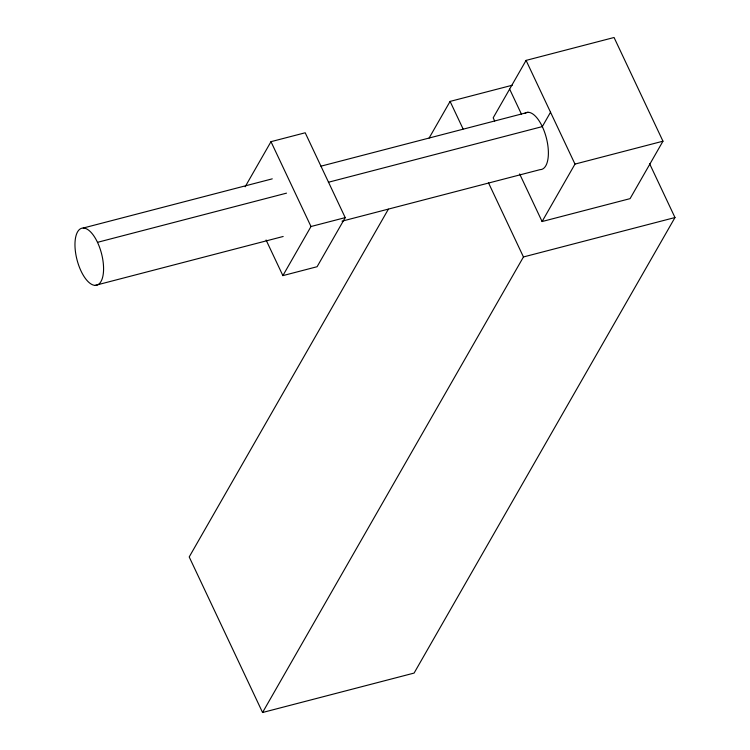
<?xml version="1.0" encoding="UTF-8"?>
<svg xmlns="http://www.w3.org/2000/svg" width="750" height="750" viewBox="0 0 750 750"><rect width="100%" height="100%" fill="white"/><g stroke="black" fill="none" stroke-linecap="round" stroke-linejoin="round"><path stroke-width="1.12" d="M245.156 186.769L270.984 141.675L305.203 132.778L345.216 217.622L317.091 266.719L282.881 275.625L266.081 240.009M282.881 275.625L310.997 226.519L345.216 217.622M388.369 209.194L189.206 556.95L262.566 712.5L414.094 673.078L674.981 217.537L649.538 163.566M429.131 138.019L450.094 101.409L512.288 85.228M519.628 173.916L542.091 221.531L630.075 198.637L662.972 141.197L614.062 37.5L526.078 60.394L493.181 117.834L494.681 121.003M550.528 112.237L542.306 126.6L328.387 182.259M542.091 221.531L574.988 164.091L662.972 141.197M262.566 712.5L523.453 256.959L674.981 217.537M83.241 228.028L272.259 178.847M320.934 166.181L528.066 112.294M283.172 236.484L95.287 285.366A29.438 12.638 75.4 0 1 75.019 242.381A29.438 12.638 75.4 0 1 97.491 242.334L286.509 193.153M342.028 221.166L540.103 169.631A29.438 12.638 75.4 0 0 546.159 137.194A29.438 12.638 75.4 0 0 524.906 113.278M526.078 60.394L574.988 164.091M509.634 89.109L521.4 114.066M450.094 101.409L463.069 128.925M488.522 182.888L523.453 256.959M270.984 141.675L310.997 226.519M97.491 242.334A29.438 12.638 75.4 0 1 95.287 285.366"/></g></svg>
